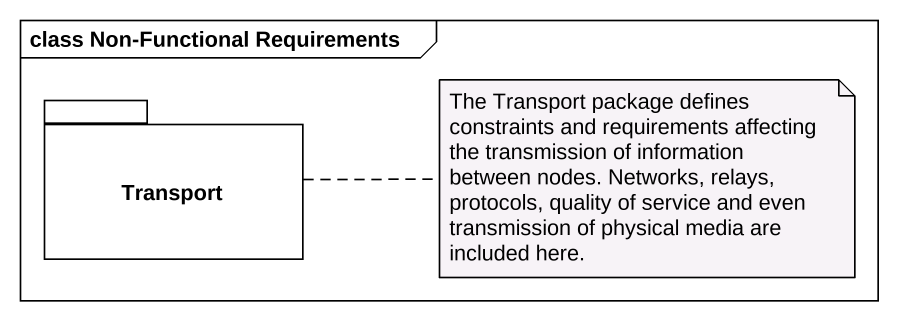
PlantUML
@startuml
mainframe class Non-Functional Requirements
package Transport {
}
note right of Transport : The Transport package defines constraints and requirements affecting the transmission of information between nodes. Networks, relays, protocols, quality of service and even transmission of physical media are included here.
@enduml
